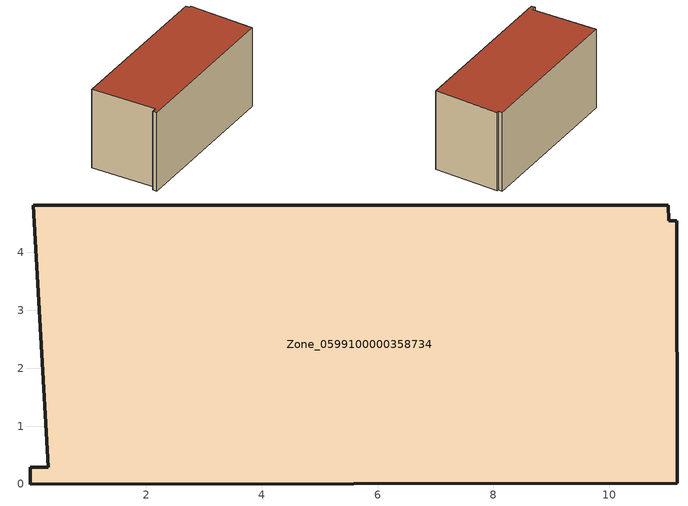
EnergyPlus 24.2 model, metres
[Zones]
Zone_0599100000358734
 floor ground (C_G): 0.05,4.82 11.02,4.82 11.03,4.55 11.17,4.55 11.17,0.01 0,0 0,0.29 0.31,0.29 z0
 wall outside (C_F): 11.17,0.01 11.17,4.55 11.03,4.55 11.02,4.82 0.05,4.82 0.31,0.29 0,0.29 0,0 11.17,0.01 z0:5.9
 roof outside (C_R): 11.02,4.82 0.05,4.82 0.31,0.29 0,0.29 0,0 11.17,0.01 11.17,4.55 11.03,4.55 z5.9
[BUILDING]
Pand.0599100000358734: North Axis=0; Terrain=City; Loads Convergence Tolerance Value=0.04; Temperature Convergence Tolerance Value=0.4; Solar Distribution=FullExterior; Maximum Number of Warmup Days=25; Minimum Number of Warmup Days=1
[Site:Location]
Rotterdam.The.Hague.AP_ZH_NLD Design_Conditions: Latitude=51.96; Longitude=4.45; Time Zone=1; Elevation=-4.5
[SITE:GROUNDTEMPERATURE:BUILDINGSURFACE]
18, 18, 18, 18, 18, 18, 18, 18, 18, 18, 18, 18
[MATERIAL] Thermal Absorptance=0.9; Solar Absorptance=0.7; Visible Absorptance=0.7
Name | Roughness | Thickness | Conductivity | Density | Specific Heat
G.TI.1992-2005 | MediumSmooth | 0.15 | 0.06 | 540 | 1210
F.TI.1992-2005 | Rough | 0.3 | 0.12 | 1920 | 840
R.TI.1992-2005 | MediumRough | 0.2 | 0.08 | 1500 | 1000
[CONSTRUCTION]
C_G: G.TI.1992-2005
C_F: F.TI.1992-2005
C_R: R.TI.1992-2005
[ZONE]
Zone_0599100000358734: Type=1; Multiplier=1; Ceiling Height=Autocalculate; Volume=Autocalculate; Floor Area=autocalculate; Part of Total Floor Area=Yes
[ZONEINFILTRATION:DESIGNFLOWRATE]
Infil_Zone_0599100000358734: Zone or ZoneList or Space or SpaceList=Zone_0599100000358734; Schedule=AlwaysOn; Design Flow Rate Calculation Method=Flow/Area; Flow Rate per Floor Area=0.0015; Constant Term Coefficient=1; Temperature Term Coefficient=0; Velocity Term Coefficient=0; Velocity Squared Term Coefficient=0
[HVACTEMPLATE:ZONE:IDEALLOADSAIRSYSTEM]
Zone_0599100000358734: Maximum Heating Supply Air Temperature=50; Minimum Cooling Supply Air Temperature=13; Maximum Heating Supply Air Humidity Ratio=0.0156; Minimum Cooling Supply Air Humidity Ratio=0.0077; Heating Limit=NoLimit; Cooling Limit=NoLimit; Dehumidification Control Type=ConstantSensibleHeatRatio; Cooling Sensible Heat Ratio=0.7; Dehumidification Setpoint=60; Humidification Control Type=None; Humidification Setpoint=30; Outdoor Air Method=None; Outdoor Air Flow Rate per Person=0.00944; Outdoor Air Flow Rate per Zone Floor Area=0; Outdoor Air Flow Rate per Zone=0; Demand Controlled Ventilation Type=None; Outdoor Air Economizer Type=NoEconomizer; Heat Recovery Type=None; Sensible Heat Recovery Effectiveness=0.7; Latent Heat Recovery Effectiveness=0.65
[ZONECONTROL:THERMOSTAT]
ThermostatControl_Zone_0599100000358734: Zone or ZoneList=Zone_0599100000358734; Control Type Schedule=DualSetpointControlType; Control 1=Thermostat_Zone_0599100000358734; Temperature Difference Between Cutout And Setpoint=0
[THERMOSTATSETPOINT:DUALSETPOINT]
Thermostat_Zone_0599100000358734: Heating Setpoint Temperature Schedule=HeatingSetpoint_Zone_0599100000358734; Cooling Setpoint Temperature Schedule=CoolingSetpoint_Zone_0599100000358734
[SCHEDULE:COMPACT]
HeatingSetpoint_Zone_0599100000358734: Through: 12/31, For: AllDays, Until: 24:00, 21
CoolingSetpoint_Zone_0599100000358734: Through: 12/31, For: AllDays, Until: 24:00, 24
DualSetpointControlType: Through: 12/31, For: AllDays, Until: 24:00, 4
AlwaysOn: Through: 12/31, For: AllDays, Until: 24:00, 1
